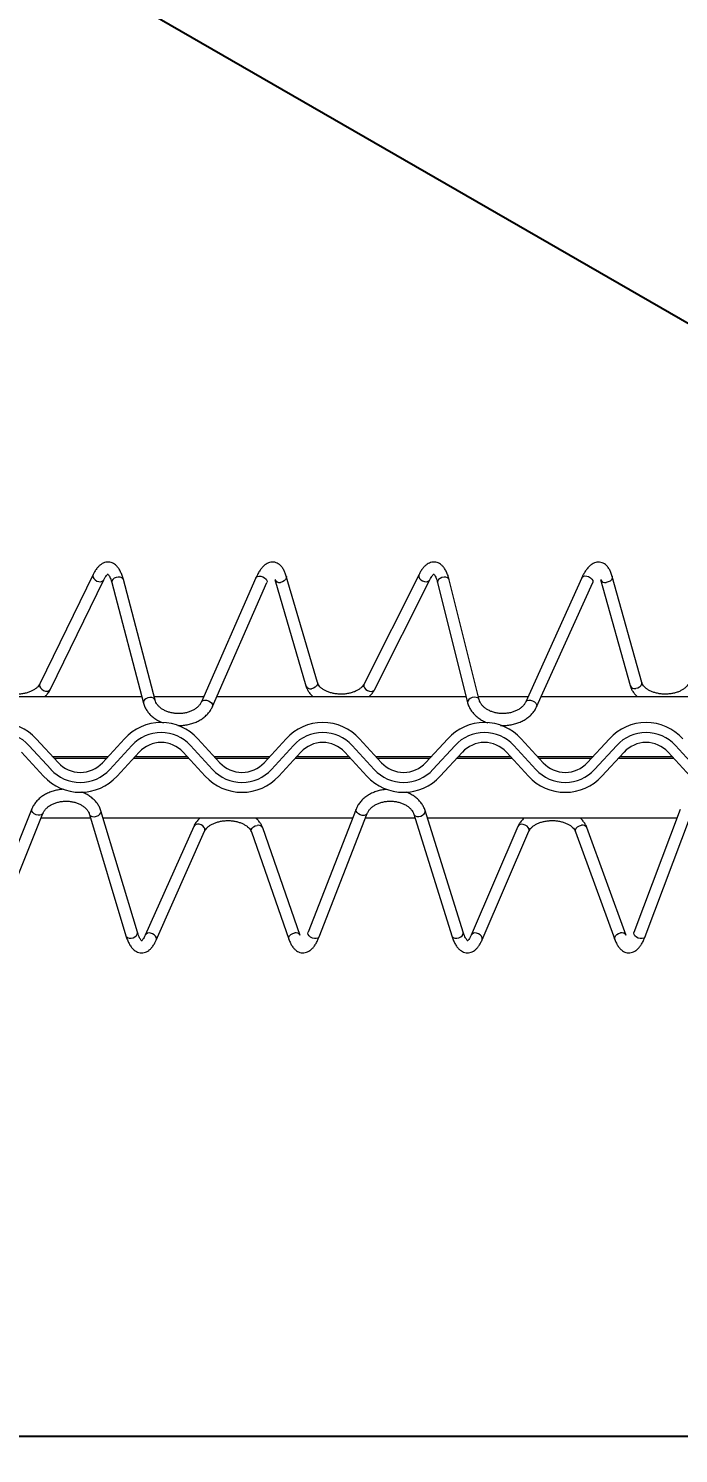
# Model space of a CAD drawing. Header units: millimetres. Extents: x 8743 to 322652, y 10189 to 229505.
# Drawn here: x 251261 to 260695, y 156994 to 177679 of the extents above; entities that cross this region are included whole.
import ezdxf

# ---------------------------------------------------------------- set-up
doc = ezdxf.new("R2010")
doc.units = ezdxf.units.MM
doc.header["$LTSCALE"] = 300
doc.header["$MEASUREMENT"] = 0
doc.header["$PDSIZE"] = -5
doc.layers.get('0').update_dxf_attribs({"color": 8, "linetype": 'CONTINUOUS'})
doc.layers.get('Defpoints').update_dxf_attribs({"color": 8, "linetype": 'CONTINUOUS'})
doc.layers.add('AZ-DIML', color=8, linetype='CONTINUOUS')
doc.layers.add('LGA CG', color=8, linetype='CONTINUOUS', lineweight=20)
doc.styles.add('HY울릉도L', font='H2WULL_0.TTF')
doc.dimstyles.new('NDIM', dxfattribs={"dimscale": 150, "dimtxt": 3, "dimasz": 1.5, "dimexe": 3, "dimexo": 2, "dimgap": 1, "dimtad": 1, "dimdec": 0, "dimdsep": 46, "dimlunit": 6, "dimtxsty": 'HY울릉도L', "dimblk1": '_RXDOT', "dimblk2": '_RXDOT', "dimsah": 1, "dimcen": 3, "dimdle": 3, "dimclrd": 256, "dimclre": 256, "dimclrt": 3, "dimadec": 0, "dimazin": 0, "dimtfac": 1, "dimtdec": 4, "dimtix": 1, "dimtmove": 2, "dimatfit": 3, "dimldrblk": '_RXDOT', "dimfxl": 1, "dimtolj": 1, "dimtzin": 0, "dimarcsym": 0})

# ---------------------------------------------------------------- blocks, each defined once
blk = doc.blocks.new('*D406')
at = {"layer": 'AZ-DIML', "lineweight": -2}
for p, q in [((205681, 166205), (205681, 157229)), ((280752, 166205), (280752, 157229)), ((207181, 157244), (279252, 157244))]:
    blk.add_line(p, q, dxfattribs=at)
at = {"layer": 'AZ-DIML'}
for points in [[(207181, 157494), (207181, 156994), (205681, 157244)], [(279252, 156994), (279252, 157494), (280752, 157244)]]:
    blk.add_solid(points, dxfattribs=at)
at = {"layer": 'Defpoints', "color": 0}
for p in [(205681, 166215), (280752, 166215), (280752, 157244)]:
    blk.add_point(p, dxfattribs=at)
at = {"layer": 'AZ-DIML', "color": 3, "insert": (243216, 158066), "char_height": 1500, "attachment_point": 5, "style": 'HY울릉도L'}
blk.add_mtext('\\A1;2590', dxfattribs=at)
blk = doc.blocks.new('_RXDOT')
at = {"color": 0, "linetype": 'ByBlock'}
blk.add_line((-1, 0), (2, 0), dxfattribs=at)
at = {"color": 0, "linetype": 'ByBlock', "const_width": 0.5}
blk.add_lwpolyline([(-0.25, 0, 1), (0.25, 0, 1)], format="xyb", close=True, dxfattribs=at)

msp = doc.modelspace()

# ---------------------------------------------------------------- linework, layer by layer
at = {"color": 7, "linetype": 'Continuous', "lineweight": 15}
for p, q in [((252199.7, 169753.6), (251425.3, 168165.2)), ((251581.3, 168089.2), (252355.7, 169677.5)), ((252470, 169635.4), (252929.2, 167887)), ((253097.1, 167931.1), (252637.9, 169679.5)), ((254562.3, 169705.3), (253772, 167905.4)), ((253931, 167835.6), (254721.3, 169635.5)), ((254836.1, 169680.3), (255287.6, 168136.8)), ((255454.2, 168185.5), (255002.7, 169729)), ((256929.6, 169755), (256131.5, 168164.4)), ((256286.7, 168086.6), (257084.7, 169677.1)), ((257199.1, 169635.2), (257635.1, 167891.6)), ((257803.6, 167933.7), (257367.5, 169677.3)), ((259292.1, 169706.7), (258478.2, 167904.3)), ((258636.4, 167832.9), (259450.4, 169635.2)), ((259565.1, 169680.3), (259993.5, 168141.1)), ((260160.8, 168187.6), (259732.3, 169726.8)), ((249286, 167980.2), (252904.7, 167980.2)), ((253084.2, 167980.2), (253804.9, 167980.2)), ((253994.5, 167980.2), (257613, 167980.2)), ((257791.9, 167980.2), (258512.4, 167980.2)), ((258702.9, 167980.2), (262321.2, 167980.2)), ((251373.3, 167370.2), (251694.1, 167021.1)), ((252333.2, 167021.1), (252654, 167370.2)), ((253719.2, 167370.2), (254040, 167021.1)), ((254679.2, 167021.1), (255000, 167370.2)), ((256065.2, 167370.2), (256386, 167021.1)), ((257025.1, 167021.1), (257345.9, 167370.2)), ((258411.1, 167370.2), (258732, 167021.1)), ((259371.1, 167021.1), (259691.9, 167370.2)), ((251481, 166825.3), (251160.2, 167174.4)), ((251587.6, 166923.2), (251266.7, 167272.3)), ((252760.5, 167272.3), (252439.7, 166923.2)), ((252867.1, 167174.4), (252546.2, 166825.3)), ((253827, 166825.3), (253506.2, 167174.4)), ((253933.5, 166923.2), (253612.7, 167272.3)), ((255106.5, 167272.3), (254785.7, 166923.2)), ((255213, 167174.4), (254892.2, 166825.3)), ((256173, 166825.3), (255852.1, 167174.4)), ((256279.5, 166923.2), (255958.7, 167272.3)), ((257452.5, 167272.3), (257131.6, 166923.2)), ((257559, 167174.4), (257238.2, 166825.3)), ((258518.9, 166825.3), (258198.1, 167174.4)), ((258625.4, 166923.2), (258304.6, 167272.3)), ((259798.4, 167272.3), (259477.6, 166923.2)), ((259904.9, 167174.4), (259584.1, 166825.3)), ((260864.9, 166825.3), (260544.1, 167174.4)), ((260971.4, 166923.2), (260650.6, 167272.3)), ((251610.3, 167112.2), (252416.9, 167112.2)), ((252390.4, 167083.3), (251636.9, 167083.3)), ((253589.9, 167083.3), (252783.3, 167083.3)), ((252809.9, 167112.2), (253563.3, 167112.2)), ((253956.3, 167112.2), (254762.9, 167112.2)), ((254736.3, 167083.3), (253982.9, 167083.3)), ((255935.9, 167083.3), (255129.3, 167083.3)), ((255155.9, 167112.2), (255909.3, 167112.2)), ((256302.2, 167112.2), (257108.9, 167112.2)), ((257082.3, 167083.3), (256328.8, 167083.3)), ((258281.8, 167083.3), (257475.2, 167083.3)), ((257501.8, 167112.2), (258255.3, 167112.2)), ((258648.2, 167112.2), (259454.8, 167112.2)), ((259428.2, 167083.3), (258674.8, 167083.3)), ((260627.8, 167083.3), (259821.2, 167083.3)), ((259847.8, 167112.2), (260601.2, 167112.2)), ((251309.9, 166351.2), (250590.5, 164559.5)), ((252841.7, 164559.6), (252312.8, 166321.6)), ((256015.3, 166348), (255319.5, 164559.4)), ((257570.8, 164559.5), (257018.5, 166325.7)), ((260720.8, 166344.6), (260048.6, 164559.3)), ((250751.6, 164494.8), (251471, 166286.5)), ((252163.5, 166215.3), (251442.4, 166215.3)), ((252146.5, 166271.7), (252675.4, 164509.7)), ((255963.7, 166215.3), (252344.7, 166215.3)), ((253659.3, 166097.9), (252955.8, 164517.1)), ((255481.3, 164496.4), (256177.1, 166285)), ((256871.2, 166215.3), (256150, 166215.3)), ((256852.8, 166273.9), (257405.1, 164507.7)), ((260672.1, 166215.3), (257053.1, 166215.3)), ((260211.1, 164498.1), (260883.3, 166283.5)), ((253114.4, 164446.5), (253817.9, 166027.3)), ((254496.1, 166017.6), (255040.6, 164458.3)), ((255204.5, 164515.5), (254659.9, 166074.9)), ((258364.7, 166094.8), (257684.8, 164516.9)), ((257844.2, 164448.2), (258524.1, 166026.1)), ((259202.4, 166019.3), (259770.4, 164456.4)), ((259933.5, 164515.7), (259365.6, 166078.6))]:
    msp.add_line(p, q, dxfattribs=at)
at = {"color": 8, "linetype": 'Continuous', "lineweight": 15}
for p, q in [((252199.7, 169753.5), (252195.9, 169742.2)), ((252195.9, 169742.2), (252196.8, 169719.3)), ((252196.8, 169719.3), (252207.5, 169696)), ((252207.5, 169696), (252226.6, 169675)), ((252226.6, 169675), (252251.9, 169659)), ((252251.9, 169659), (252280.3, 169649.7)), ((252472.1, 169661.5), (252469, 169641.1)), ((252469, 169641.1), (252470, 169635.4)), ((252485.1, 169681.4), (252472.1, 169661.5)), ((252506.4, 169698.5), (252485.1, 169681.4)), ((252533.4, 169710.6), (252506.4, 169698.5)), ((252562.9, 169716.3), (252533.4, 169710.6)), ((252591.4, 169714.9), (252562.9, 169716.3)), ((252615.3, 169706.6), (252591.4, 169714.9)), ((252631.8, 169692.3), (252615.3, 169706.6)), ((252637.9, 169679.5), (252631.8, 169692.3)), ((254562.3, 169705.3), (254566.4, 169712.3)), ((254566.4, 169712.3), (254582.5, 169725)), ((254582.5, 169725), (254605.6, 169731.2)), ((254605.6, 169731.2), (254633.2, 169730)), ((254633.2, 169730), (254661.7, 169721.6)), ((254661.7, 169721.6), (254687.9, 169707)), ((254687.9, 169707), (254708.5, 169688.1)), ((254708.5, 169688.1), (254721.1, 169667)), ((254721.1, 169667), (254724.1, 169646.3)), ((254724.1, 169646.3), (254721.3, 169635.5)), ((254945.8, 169645.9), (254916.5, 169639)), ((254971.9, 169659.9), (254945.8, 169645.9)), ((254991.7, 169679.3), (254971.9, 169659.9)), ((255002.8, 169701.7), (254991.7, 169679.3)), ((255002.7, 169729), (255003.8, 169724.5)), ((255003.8, 169724.5), (255002.8, 169701.7)), ((256929.6, 169754.9), (256925.6, 169743)), ((256925.6, 169743), (256926.5, 169720.1)), ((256926.5, 169720.1), (256937.2, 169696.7)), ((256937.2, 169696.7), (256956.3, 169675.7)), ((256956.3, 169675.7), (256981.6, 169659.5)), ((256981.6, 169659.5), (257009.9, 169650.2)), ((257201.2, 169660.7), (257198.2, 169640.3)), ((257198.2, 169640.3), (257199.1, 169635.2)), ((257214.2, 169680.5), (257201.2, 169660.7)), ((257235.4, 169697.5), (257214.2, 169680.5)), ((257262.5, 169709.4), (257235.4, 169697.5)), ((257292, 169715), (257262.5, 169709.4)), ((257320.5, 169713.5), (257292, 169715)), ((257344.5, 169705.1), (257320.5, 169713.5)), ((257361.2, 169690.7), (257344.5, 169705.1)), ((257367.5, 169677.3), (257361.2, 169690.7)), ((259292.1, 169706.7), (259296.2, 169713.4)), ((259296.2, 169713.4), (259312.2, 169726)), ((259312.2, 169726), (259335.4, 169732)), ((259335.4, 169732), (259362.8, 169730.6)), ((259362.8, 169730.6), (259391.3, 169722)), ((259391.3, 169722), (259417.4, 169707.2)), ((259417.4, 169707.2), (259437.9, 169688.1)), ((259437.9, 169688.1), (259450.4, 169666.9)), ((259450.4, 169666.9), (259453.3, 169646.2)), ((259453.3, 169646.2), (259450.4, 169635.2)), ((259675, 169644.6), (259645.6, 169637.9)), ((259701.2, 169658.4), (259675, 169644.6)), ((259721, 169677.6), (259701.2, 169658.4)), ((259732.2, 169700), (259721, 169677.6)), ((259733.3, 169722.8), (259732.2, 169700)), ((259732.3, 169726.9), (259733.3, 169722.8)), ((255454.2, 168185.5), (255455.3, 168181)), ((255455.3, 168181), (255454.3, 168158.2)), ((260161.7, 168183.6), (260160.6, 168160.8)), ((260160.8, 168187.6), (260161.7, 168183.6)), ((251425.3, 168165.2), (251421.5, 168153.8)), ((251421.5, 168153.8), (251422.4, 168131)), ((251422.4, 168131), (251433.1, 168107.7)), ((251433.1, 168107.7), (251452.2, 168086.7)), ((251452.2, 168086.7), (251477.5, 168070.7)), ((251477.5, 168070.7), (251505.9, 168061.4)), ((252992.6, 167962.1), (252965.5, 167950)), ((253022.1, 167967.8), (252992.6, 167962.1)), ((253050.5, 167966.4), (253022.1, 167967.8)), ((253074.4, 167958.1), (253050.5, 167966.4)), ((255397.3, 168102.4), (255368, 168095.5)), ((255423.4, 168116.4), (255397.3, 168102.4)), ((255443.2, 168135.8), (255423.4, 168116.4)), ((255454.3, 168158.2), (255443.2, 168135.8)), ((256131.5, 168164.4), (256127.5, 168152.4)), ((256127.5, 168152.4), (256128.5, 168129.6)), ((256128.5, 168129.6), (256139.2, 168106.2)), ((256139.2, 168106.2), (256158.3, 168085.2)), ((256158.3, 168085.2), (256183.5, 168069)), ((256183.5, 168069), (256211.9, 168059.6)), ((257698.5, 167965.8), (257671.5, 167953.8)), ((257728.1, 167971.3), (257698.5, 167965.8)), ((257756.6, 167969.8), (257728.1, 167971.3)), ((257780.6, 167961.4), (257756.6, 167969.8)), ((257797.2, 167947.1), (257780.6, 167961.4)), ((260103.4, 168105.4), (260074, 168098.8)), ((260129.6, 168119.2), (260103.4, 168105.4)), ((260149.5, 168138.4), (260129.6, 168119.2)), ((260160.6, 168160.8), (260149.5, 168138.4)), ((252931.3, 167913), (252928.2, 167892.6)), ((252928.2, 167892.6), (252929.2, 167887)), ((252944.3, 167932.9), (252931.3, 167913)), ((252965.5, 167950), (252944.3, 167932.9)), ((253091, 167943.9), (253074.4, 167958.1)), ((253097, 167931.5), (253091, 167943.9)), ((253772.2, 167905.7), (253776.1, 167912.4)), ((253776.1, 167912.4), (253792.1, 167925.1)), ((253792.1, 167925.1), (253815.3, 167931.2)), ((253815.3, 167931.2), (253842.8, 167930.1)), ((253842.8, 167930.1), (253871.4, 167921.7)), ((253871.4, 167921.7), (253897.6, 167907.1)), ((253897.6, 167907.1), (253918.2, 167888.2)), ((253918.2, 167888.2), (253930.8, 167867.1)), ((253930.8, 167867.1), (253933.8, 167846.4)), ((253933.8, 167846.4), (253930.9, 167835.5)), ((257637.3, 167917), (257634.2, 167896.6)), ((257634.2, 167896.6), (257635.1, 167891.6)), ((257650.2, 167936.9), (257637.3, 167917)), ((257671.5, 167953.8), (257650.2, 167936.9)), ((257803.5, 167934.1), (257797.2, 167947.1)), ((258478.3, 167904.7), (258482.2, 167911.1)), ((258482.2, 167911.1), (258498.2, 167923.7)), ((258498.2, 167923.7), (258521.4, 167929.6)), ((258521.4, 167929.6), (258548.9, 167928.2)), ((258548.9, 167928.2), (258577.3, 167919.6)), ((258577.3, 167919.6), (258603.4, 167904.9)), ((258603.4, 167904.9), (258623.9, 167885.7)), ((258623.9, 167885.7), (258636.4, 167864.5)), ((258636.4, 167864.5), (258639.3, 167843.8)), ((258639.3, 167843.8), (258636.4, 167832.9)), ((251307.4, 166340.9), (251309.9, 166351.2)), ((251310.7, 166320.2), (251307.4, 166340.9)), ((251323.6, 166299.4), (251310.7, 166320.2)), ((252310.9, 166293.8), (252314.2, 166314.3)), ((252314.2, 166314.3), (252312.8, 166321.6)), ((256013, 166337.9), (256015.3, 166348)), ((256016.4, 166317.2), (256013, 166337.9)), ((256029.4, 166296.5), (256016.4, 166317.2)), ((257016.7, 166297.3), (257020.1, 166317.9)), ((257020.1, 166317.9), (257018.5, 166325.7)), ((251344.5, 166280.9), (251323.6, 166299.4)), ((251371, 166267), (251344.5, 166280.9)), ((251399.8, 166259.3), (251371, 166267)), ((251427.5, 166258.8), (251399.8, 166259.3)), ((251450.7, 166265.6), (251427.5, 166258.8)), ((251466.7, 166278.7), (251450.7, 166265.6)), ((251470.8, 166286.1), (251466.7, 166278.7)), ((252146.7, 166271.3), (252152, 166260.6)), ((252152, 166260.6), (252168.2, 166246.6)), ((252168.2, 166246.6), (252191.9, 166238.6)), ((252191.9, 166238.6), (252220.1, 166237.6)), ((252220.1, 166237.6), (252249.4, 166243.8)), ((252249.4, 166243.8), (252276.4, 166256.3)), ((252276.4, 166256.3), (252297.8, 166273.7)), ((252297.8, 166273.7), (252310.9, 166293.8)), ((253765.2, 166119.3), (253736.6, 166128.3)), ((253790.6, 166103.5), (253765.2, 166119.3)), ((253809.7, 166082.8), (253790.6, 166103.5)), ((254525.2, 166089.2), (254551, 166104)), ((254551, 166104), (254580, 166111.8)), ((256050.4, 166278.1), (256029.4, 166296.5)), ((256077, 166264.4), (256050.4, 166278.1)), ((256105.9, 166257), (256077, 166264.4)), ((256133.6, 166256.7), (256105.9, 166257)), ((256156.9, 166263.7), (256133.6, 166256.7)), ((256172.8, 166277), (256156.9, 166263.7)), ((256177, 166284.6), (256172.8, 166277)), ((256853, 166273.5), (256858.1, 166263.4)), ((256858.1, 166263.4), (256874.2, 166249.4)), ((256874.2, 166249.4), (256897.8, 166241.6)), ((256897.8, 166241.6), (256925.9, 166240.7)), ((256925.9, 166240.7), (256955.2, 166247)), ((256955.2, 166247), (256982.1, 166259.6)), ((256982.1, 166259.6), (257003.5, 166277.1)), ((257003.5, 166277.1), (257016.7, 166297.3)), ((258471.3, 166117.3), (258442.7, 166126.1)), ((258496.7, 166101.6), (258471.3, 166117.3)), ((258515.8, 166080.9), (258496.7, 166101.6)), ((259231.1, 166091.5), (259256.8, 166106.5)), ((259256.8, 166106.5), (259285.8, 166114.5)), ((253820.3, 166059.7), (253809.7, 166082.8)), ((253817.9, 166027.3), (253820.9, 166036.9)), ((253820.9, 166036.9), (253820.3, 166059.7)), ((254494.4, 166023.8), (254495.1, 166046.5)), ((254496.1, 166017.6), (254494.4, 166023.8)), ((254495.1, 166046.5), (254505.8, 166069.3)), ((254505.8, 166069.3), (254525.2, 166089.2)), ((258526.3, 166057.8), (258515.8, 166080.9)), ((258524.1, 166026.1), (258526.9, 166035.1)), ((258526.9, 166035.1), (258526.3, 166057.8)), ((259200.6, 166025.8), (259201.2, 166048.6)), ((259202.4, 166019.3), (259200.6, 166025.8)), ((259201.2, 166048.6), (259211.8, 166071.4)), ((259211.8, 166071.4), (259231.1, 166091.5)), ((252675.4, 164509.7), (252680.9, 164498.7)), ((252680.9, 164498.7), (252697.1, 164484.6)), ((252697.1, 164484.6), (252720.8, 164476.6)), ((252720.8, 164476.6), (252749, 164475.6)), ((252749, 164475.6), (252778.3, 164481.8)), ((252778.3, 164481.8), (252805.3, 164494.3)), ((252805.3, 164494.3), (252826.7, 164511.7)), ((252826.7, 164511.7), (252839.8, 164531.8)), ((252839.8, 164531.8), (252843.1, 164552.3)), ((252843.1, 164552.3), (252841.7, 164559.6)), ((253061.7, 164538.5), (253033.1, 164547.5)), ((253087.1, 164522.8), (253061.7, 164538.5)), ((253106.2, 164502), (253087.1, 164522.8)), ((253116.7, 164478.9), (253106.2, 164502)), ((253114.4, 164446.6), (253117.4, 164456.1)), ((253117.4, 164456.1), (253116.7, 164478.9)), ((255038.9, 164464.4), (255039.6, 164487.2)), ((255040.6, 164458.3), (255038.9, 164464.4)), ((255039.6, 164487.2), (255050.3, 164509.9)), ((255050.3, 164509.9), (255069.7, 164529.9)), ((255069.7, 164529.9), (255095.5, 164544.7)), ((255095.5, 164544.7), (255124.6, 164552.5)), ((255317.2, 164549.3), (255319.5, 164559.4)), ((255320.6, 164528.6), (255317.2, 164549.3)), ((255333.6, 164507.9), (255320.6, 164528.6)), ((255354.6, 164489.5), (255333.6, 164507.9)), ((255381.2, 164475.8), (255354.6, 164489.5)), ((255410.1, 164468.4), (255381.2, 164475.8)), ((255437.8, 164468.1), (255410.1, 164468.4)), ((255461.1, 164475.1), (255437.8, 164468.1)), ((255477, 164488.4), (255461.1, 164475.1)), ((255481.3, 164496.4), (255477, 164488.4)), ((257405.1, 164507.7), (257410.3, 164497.2)), ((257410.3, 164497.2), (257426.5, 164483.3)), ((257426.5, 164483.3), (257450, 164475.4)), ((257450, 164475.4), (257478.2, 164474.5)), ((257478.2, 164474.5), (257507.5, 164480.8)), ((257507.5, 164480.8), (257534.4, 164493.4)), ((257534.4, 164493.4), (257555.8, 164510.9)), ((257555.8, 164510.9), (257568.9, 164531.2)), ((257568.9, 164531.2), (257572.3, 164551.7)), ((257572.3, 164551.7), (257570.8, 164559.5)), ((257791.4, 164539.3), (257762.7, 164548.1)), ((257816.8, 164523.6), (257791.4, 164539.3)), ((257835.9, 164503), (257816.8, 164523.6)), ((257846.4, 164479.9), (257835.9, 164503)), ((257844.2, 164448.2), (257847, 164457.1)), ((257847, 164457.1), (257846.4, 164479.9)), ((259768.5, 164462.9), (259769.1, 164485.6)), ((259770.4, 164456.4), (259768.5, 164462.9)), ((259769.1, 164485.6), (259779.8, 164508.4)), ((259779.8, 164508.4), (259799.1, 164528.5)), ((259799.1, 164528.5), (259824.8, 164543.5)), ((259824.8, 164543.5), (259853.7, 164551.6)), ((260046.4, 164549.4), (260048.6, 164559.3)), ((260049.9, 164528.7), (260046.4, 164549.4)), ((260063, 164508.1), (260049.9, 164528.7)), ((260084.1, 164489.9), (260063, 164508.1)), ((260110.8, 164476.4), (260084.1, 164489.9)), ((260139.8, 164469.2), (260110.8, 164476.4)), ((260167.6, 164469.2), (260139.8, 164469.2)), ((260190.8, 164476.4), (260167.6, 164469.2)), ((260206.7, 164489.8), (260190.8, 164476.4)), ((260211.1, 164498.1), (260206.7, 164489.8))]:
    msp.add_line(p, q, dxfattribs=at)
for centre, radius, start, end in [((252300.3, 169711.9), 65.3, 252.20358, 328.19184), ((254901.2, 169708.4), 71, 203.61656, 282.43186), ((257030, 169711.8), 64.8, 251.93581, 327.66578), ((259630.8, 169707.7), 71.3, 202.9311, 281.94282), ((251525.8, 168123.6), 65.3, 252.20243, 328.19472), ((255352.7, 168164.8), 70.9, 203.24667, 282.46464), ((256232, 168121.2), 64.8, 251.94268, 327.64669), ((260059.3, 168168.4), 71.2, 202.55694, 281.97838), ((253717.1, 166064.4), 66.8, 72.9902, 149.8621), ((254597.3, 166044.4), 69.6, 25.95999, 104.43498), ((258423.3, 166061.6), 67.3, 73.25856, 150.42121), ((259303.6, 166047.6), 69.3, 26.63242, 104.92933), ((253013.6, 164483.6), 66.8, 72.99262, 149.83914), ((255141.9, 164485), 69.7, 26.33062, 104.40179), ((257743.3, 164483.6), 67.3, 73.25938, 150.39566), ((259871.6, 164484.5), 69.4, 27.00177, 104.89498)]:
    msp.add_arc(centre, radius, start, end, dxfattribs=at)
at = {"color": 7, "linetype": 'Continuous', "lineweight": 15}
for centre, radius, start, end in [((250840.7, 166880.8), 723.3, 42.58222, 137.41778), ((253186.6, 166880.8), 723.3, 42.58222, 137.41778), ((255532.6, 166880.8), 723.3, 42.58222, 137.41778), ((257878.5, 166880.8), 723.3, 42.58222, 137.41778), ((260224.5, 166880.8), 723.3, 42.58222, 137.41778), ((250840.7, 166880.8), 578.7, 42.58222, 137.41778), ((253186.6, 166880.8), 578.7, 42.58222, 137.41778), ((255532.6, 166880.8), 578.7, 42.58222, 137.41778), ((257878.5, 166880.8), 578.7, 42.58222, 137.41778), ((260224.5, 166880.8), 578.7, 42.58222, 137.41778), ((253186.6, 166880.8), 434, 42.58222, 137.41778), ((255532.6, 166880.8), 434, 42.58222, 137.41778), ((257878.5, 166880.8), 434, 42.58222, 137.41778), ((260224.5, 166880.8), 434, 42.58222, 137.41778), ((252013.6, 167314.8), 434, 222.58222, 317.41778), ((254359.6, 167314.8), 434, 222.58222, 317.41778), ((256705.6, 167314.8), 434, 222.58222, 317.41778), ((259051.5, 167314.8), 434, 222.58222, 317.41778), ((252013.6, 167314.8), 723.3, 222.58222, 317.41778), ((252013.6, 167314.8), 578.7, 222.58222, 317.41778), ((254359.6, 167314.8), 723.3, 222.58222, 317.41778), ((254359.6, 167314.8), 578.7, 222.58222, 317.41778), ((256705.6, 167314.8), 723.3, 222.58222, 317.41778), ((256705.6, 167314.8), 578.7, 222.58222, 317.41778), ((259051.5, 167314.8), 723.3, 222.58222, 317.41778), ((259051.5, 167314.8), 578.7, 222.58222, 317.41778)]:
    msp.add_arc(centre, radius, start, end, dxfattribs=at)
for points, knots in [([(252637.9, 169679.5), (252635.1, 169689.9), (252626.6, 169720.8), (252609.6, 169767.9), (252585.1, 169818.6), (252557.1, 169860), (252526.2, 169891.9), (252494.2, 169914.3), (252458.6, 169929.3), (252420.4, 169935.5), (252381.8, 169932), (252345.9, 169920.2), (252312.5, 169901), (252280.6, 169874.2), (252249.9, 169838.9), (252222.8, 169798.4), (252206.8, 169767.3), (252199.7, 169753.6)], [0, 0, 0, 0, 0.0410653, 0.1217896, 0.2041202, 0.288438, 0.3566655, 0.4185244, 0.4765363, 0.5390133, 0.5985148, 0.6573858, 0.7184354, 0.7845692, 0.8577934, 0.9373236, 1, 1, 1, 1]), ([(255002.7, 169729), (254999.7, 169738.5), (254990.9, 169767.2), (254972.8, 169810.4), (254947.4, 169853.1), (254918.7, 169886.3), (254888.3, 169910.1), (254854, 169926.7), (254816.6, 169934.6), (254778.3, 169933), (254742.4, 169922.8), (254708.7, 169905.3), (254676.2, 169880.2), (254644.4, 169846.6), (254613.3, 169803.7), (254585.7, 169756.1), (254569.5, 169720.8), (254562.3, 169705.3)], [0, 0, 0, 0, 0.0414186, 0.1242511, 0.2088997, 0.2767493, 0.3380148, 0.3954025, 0.4572618, 0.5161036, 0.5743118, 0.6347835, 0.7005393, 0.7737376, 0.8535806, 0.9356225, 1, 1, 1, 1]), ([(257367.5, 169677.3), (257364.8, 169687.8), (257356.6, 169718.7), (257340.2, 169766), (257316.3, 169816.9), (257288.7, 169858.5), (257258.2, 169890.7), (257226.3, 169913.4), (257191, 169928.7), (257152.8, 169935.3), (257114.2, 169932.2), (257078.1, 169920.7), (257044.5, 169901.8), (257012.3, 169875.4), (256981.1, 169840.3), (256953.3, 169799.9), (256936.9, 169768.8), (256929.6, 169755)], [0, 0, 0, 0, 0.0410397, 0.12172478, 0.20401782, 0.28827852, 0.35632981, 0.41806878, 0.47601354, 0.53838771, 0.59784471, 0.65670712, 0.71779326, 0.78399347, 0.85727957, 0.93680776, 1, 1, 1, 1]), ([(259732.3, 169726.8), (259729.5, 169736.4), (259721.1, 169765.1), (259703.5, 169808.5), (259678.7, 169851.4), (259650.5, 169884.9), (259620.4, 169908.9), (259586.4, 169925.9), (259549.1, 169934.2), (259510.9, 169933), (259474.9, 169923.2), (259441.1, 169906.1), (259408.4, 169881.4), (259376.2, 169848.1), (259344.7, 169805.5), (259316.4, 169757.9), (259299.6, 169722.5), (259292.1, 169706.7)], [0, 0, 0, 0, 0.0413841, 0.1241873, 0.2088223, 0.2764843, 0.3375678, 0.3948001, 0.4564843, 0.5151755, 0.5732521, 0.6336264, 0.6993291, 0.7725261, 0.852382, 0.9343824, 1, 1, 1, 1]), ([(252355.7, 169677.5), (252359.1, 169684.1), (252368.5, 169702.7), (252383.6, 169726.9), (252400, 169747.3), (252407.5, 169753.6), (252411.2, 169756.7)], [0, 0, 0, 0, 0.1603859, 0.4484543, 0.7286399, 1, 1, 1, 1]), ([(252409.8, 169761.1), (252409.6, 169761.2), (252408.8, 169761.5), (252413.2, 169759.1), (252422.4, 169749), (252435, 169729.9), (252448.2, 169702.5), (252460.2, 169670.6), (252467.1, 169646), (252470, 169635.4)], [0, 0, 0, 0, 0.03383037, 0.19310488, 0.36110744, 0.52659656, 0.69529696, 0.86976347, 1, 1, 1, 1]), ([(257084.7, 169677.1), (257088.2, 169683.7), (257097.8, 169702.3), (257113.5, 169726.7), (257129.6, 169746.4), (257140.7, 169756.1), (257143.4, 169757.6), (257144.1, 169758)], [0, 0, 0, 0, 0.1440355, 0.4029004, 0.6547194, 0.8986046, 1, 1, 1, 1]), ([(257140.6, 169761), (257140.4, 169761.1), (257139.6, 169761.4), (257143.8, 169759), (257152.9, 169748.9), (257165.2, 169729.9), (257178.1, 169702.5), (257189.7, 169670.4), (257196.3, 169645.8), (257199.1, 169635.2)], [0, 0, 0, 0, 0.031079, 0.1909243, 0.359594, 0.5254859, 0.6944476, 0.8691544, 1, 1, 1, 1]), ([(251425.3, 168165.2), (251423, 168161), (251416, 168147.5), (251398.2, 168124.5), (251368.7, 168097.5), (251332, 168073.2), (251289.1, 168052.2), (251240.9, 168035.3), (251188.5, 168023.1), (251133.4, 168016.2), (251077.1, 168014.7), (251021.1, 168018.7), (250967, 168028.2), (250916.4, 168042.6), (250870.7, 168061.4), (250831.1, 168083.7), (250798.4, 168108.5), (250773.4, 168134.8), (250756.3, 168160.2), (250750.5, 168176), (250747.7, 168183.5)], [0, 0, 0, 0, 0.0283409, 0.0893405, 0.1480168, 0.2054569, 0.2626343, 0.319844, 0.3772499, 0.4348595, 0.4925988, 0.5503563, 0.6079834, 0.6653525, 0.7223784, 0.7790356, 0.8354314, 0.8918453, 0.9488717, 1, 1, 1, 1]), ([(256131.5, 168164.4), (256129.2, 168160.1), (256121.9, 168146.7), (256103.8, 168123.7), (256074, 168096.9), (256037, 168072.6), (255993.8, 168051.9), (255945.3, 168035.2), (255892.8, 168023.3), (255837.6, 168016.6), (255781.3, 168015.3), (255725.3, 168019.7), (255671.4, 168029.3), (255621, 168044), (255575.5, 168063), (255536.2, 168085.5), (255503.9, 168110.4), (255479.3, 168136.6), (255462.5, 168162.1), (255456.9, 168178), (255454.2, 168185.5)], [0, 0, 0, 0, 0.028341, 0.0891145, 0.1476788, 0.2050787, 0.2622429, 0.3194476, 0.3768557, 0.434461, 0.4921916, 0.5499373, 0.6075442, 0.6648875, 0.7218834, 0.7785121, 0.8348916, 0.8913033, 0.948375, 1, 1, 1, 1]), ([(260837.8, 168163.7), (260835.4, 168159.4), (260827.9, 168145.9), (260809.5, 168123), (260779.3, 168096.3), (260742, 168072.2), (260698.5, 168051.6), (260649.8, 168035.2), (260597.1, 168023.5), (260541.9, 168017.1), (260485.5, 168016.1), (260429.6, 168020.7), (260375.8, 168030.6), (260325.6, 168045.5), (260280.4, 168064.7), (260241.4, 168087.3), (260209.5, 168112.3), (260185.2, 168138.6), (260168.8, 168164.2), (260163.3, 168180.1), (260160.8, 168187.6)], [0, 0, 0, 0, 0.0283416, 0.0888953, 0.1473521, 0.2047113, 0.2618586, 0.3190598, 0.3764636, 0.4340667, 0.4917874, 0.5495161, 0.6070992, 0.6644131, 0.7213779, 0.7779778, 0.8343386, 0.8907504, 0.9478695, 1, 1, 1, 1]), ([(251496.1, 167980.2), (251507.6, 167990.7), (251533.6, 168014.5), (251561.3, 168051.7), (251575.7, 168078.7), (251581.3, 168089.2)], [0, 0, 0, 0, 0.3235528, 0.7367811, 1, 1, 1, 1]), ([(255287.6, 168136.8), (255290.9, 168126.7), (255299.5, 168100.4), (255321, 168060), (255351.8, 168017.3), (255378.1, 167992.4), (255390.9, 167980.2)], [0, 0, 0, 0, 0.1727977, 0.4503703, 0.7314452, 1, 1, 1, 1]), ([(256202.2, 167980.2), (256212.9, 167989.8), (256238.4, 168012.7), (256266, 168048.9), (256280.9, 168076), (256286.7, 168086.6)], [0, 0, 0, 0, 0.3055304, 0.72734453, 1, 1, 1, 1]), ([(259993.5, 168141.1), (259996.7, 168131), (260005, 168104.6), (260025.7, 168063.8), (260057.6, 168020.7), (260082.4, 167992.7), (260098, 167980.6), (260098.4, 167980.2)], [0, 0, 0, 0, 0.1686588, 0.4391107, 0.7128948, 0.9925204, 1, 1, 1, 1]), ([(252929.2, 167887), (252932.3, 167876.2), (252940.7, 167847.7), (252961.7, 167803.3), (252993.5, 167755.3), (253033.2, 167711.1), (253080, 167671.2), (253133.5, 167636.9), (253180.9, 167612.5), (253211.5, 167602.2), (253220.9, 167599)], [0, 0, 0, 0, 0.08401849, 0.22262219, 0.36210825, 0.50322469, 0.64599009, 0.7901208, 0.93520785, 1, 1, 1, 1]), ([(253772, 167905.4), (253769.5, 167900.1), (253761.5, 167883.2), (253742.1, 167855.3), (253710.7, 167823.6), (253672.3, 167795.6), (253627.9, 167772.1), (253578.7, 167753.7), (253525.7, 167740.9), (253470.4, 167734.2), (253414.3, 167733.8), (253358.9, 167739.8), (253305.8, 167751.8), (253256.3, 167769.4), (253211.8, 167792), (253173.5, 167818.7), (253141.9, 167848.6), (253117.8, 167880.6), (253103.8, 167908.4), (253098.8, 167925.3), (253097.1, 167931.1)], [0, 0, 0, 0, 0.0284417, 0.0906764, 0.1512183, 0.2104596, 0.2691187, 0.3275772, 0.3859817, 0.444391, 0.5028015, 0.5611686, 0.6194157, 0.6775025, 0.7354353, 0.7932902, 0.8512285, 0.9096344, 0.969176, 1, 1, 1, 1]), ([(253426.5, 167561.7), (253437.8, 167561.3), (253472.2, 167560.1), (253529.8, 167565.9), (253597.6, 167578.6), (253662.8, 167598.7), (253724.2, 167625.5), (253780.6, 167658.8), (253831, 167698), (253874.2, 167742.4), (253908, 167788.5), (253923.8, 167820.9), (253931, 167835.6)], [0, 0, 0, 0, 0.0522928, 0.1595032, 0.2668619, 0.3744023, 0.4821333, 0.5899763, 0.6977171, 0.8050319, 0.9115046, 1, 1, 1, 1]), ([(257635.1, 167891.6), (257638.2, 167880.8), (257646.2, 167852.2), (257666.6, 167807.6), (257697.9, 167759.4), (257737, 167714.9), (257783.3, 167674.6), (257836.4, 167639.9), (257885.6, 167614.3), (257918.3, 167603), (257930, 167599)], [0, 0, 0, 0, 0.0828193, 0.2193192, 0.3566612, 0.4955974, 0.636166, 0.7781063, 0.921025, 1, 1, 1, 1]), ([(258478.2, 167904.3), (258475.6, 167899), (258467.4, 167882.2), (258447.7, 167854.4), (258415.9, 167822.9), (258377.2, 167795.1), (258332.6, 167771.8), (258283.1, 167753.6), (258230, 167741.2), (258174.6, 167734.8), (258118.5, 167734.7), (258063.2, 167741), (258010.2, 167753.3), (257961, 167771.1), (257916.8, 167794), (257878.7, 167820.8), (257847.5, 167850.8), (257823.8, 167883), (257810.1, 167910.9), (257805.2, 167927.8), (257803.6, 167933.7)], [0, 0, 0, 0, 0.0284417, 0.0905269, 0.1509682, 0.2101548, 0.2687846, 0.3272277, 0.3856189, 0.4440158, 0.5024127, 0.5607631, 0.6189916, 0.677057, 0.7349698, 0.792811, 0.8507483, 0.9091793, 0.9687865, 1, 1, 1, 1]), ([(258113.2, 167563), (258129.5, 167562.2), (258169.1, 167560.4), (258231.8, 167565.9), (258299.7, 167578.2), (258365.1, 167597.8), (258426.8, 167624.1), (258483.7, 167656.9), (258534.6, 167695.7), (258578.3, 167739.8), (258612.8, 167785.7), (258629, 167818.1), (258636.4, 167832.9)], [0, 0, 0, 0, 0.0740542, 0.1786897, 0.2834649, 0.3884178, 0.4935547, 0.5988098, 0.703987, 0.8087766, 0.9127728, 1, 1, 1, 1]), ([(251767.8, 166635.3), (251745.5, 166633.4), (251700, 166629.5), (251633.4, 166614.7), (251568.9, 166593.3), (251508.5, 166565), (251453.2, 166530.5), (251404.3, 166490.1), (251362.8, 166444.6), (251330.9, 166398), (251316.4, 166365.7), (251309.9, 166351.2)], [0, 0, 0, 0, 0.1103603, 0.2243671, 0.3385737, 0.4529784, 0.5674588, 0.6817738, 0.7955461, 0.908323, 1, 1, 1, 1]), ([(252312.8, 166321.6), (252309.3, 166332.3), (252299.9, 166360.5), (252277.4, 166404.4), (252243.9, 166451.7), (252202.6, 166495), (252154.3, 166533.9), (252099.5, 166566.8), (252057.5, 166587.7), (252033.2, 166595.5), (252030.3, 166596.5)], [0, 0, 0, 0, 0.0876926, 0.2327864, 0.3788719, 0.5266982, 0.6762026, 0.8270465, 0.9788033, 1, 1, 1, 1]), ([(256462.9, 166634.5), (256442.8, 166632.7), (256399.8, 166628.6), (256335.6, 166613.7), (256271.3, 166591.9), (256211.2, 166563.1), (256156.4, 166528.1), (256107.9, 166487.4), (256067, 166441.6), (256035.7, 166394.8), (256021.6, 166362.4), (256015.3, 166348)], [0, 0, 0, 0, 0.1000933, 0.2155227, 0.3311583, 0.4469874, 0.5628808, 0.6785814, 0.7937037, 0.9077843, 1, 1, 1, 1]), ([(257018.5, 166325.7), (257014.9, 166336.3), (257005.1, 166364.5), (256982.1, 166408.2), (256948.1, 166455.3), (256906.2, 166498.3), (256857.5, 166536.8), (256802.2, 166569.2), (256762.1, 166589.1), (256739.9, 166596.2), (256739, 166596.5)], [0, 0, 0, 0, 0.08893492, 0.236237, 0.38456664, 0.53467042, 0.68645995, 0.83957983, 0.99359458, 1, 1, 1, 1]), ([(251471, 166286.5), (251473.3, 166291.8), (251480.7, 166308.8), (251499.1, 166336.9), (251529.4, 166369.1), (251566.9, 166397.7), (251610.4, 166421.9), (251659, 166441.1), (251711.5, 166454.8), (251766.6, 166462.4), (251822.6, 166463.7), (251878.2, 166458.7), (251931.8, 166447.5), (251981.9, 166430.7), (252027.2, 166408.8), (252066.5, 166382.6), (252099.1, 166353.2), (252124.3, 166321.4), (252139.1, 166293.9), (252144.7, 166277.3), (252146.5, 166271.7)], [0, 0, 0, 0, 0.0284384, 0.091131, 0.1519826, 0.2113889, 0.2701311, 0.3286344, 0.3870727, 0.4455073, 0.5039477, 0.5623525, 0.6206482, 0.6787864, 0.7367672, 0.7946571, 0.8525911, 0.9109225, 0.9702706, 1, 1, 1, 1]), ([(256177.1, 166285), (256179.4, 166290.3), (256186.6, 166307.4), (256204.6, 166335.5), (256234.6, 166367.9), (256271.8, 166396.7), (256315, 166421.2), (256363.4, 166440.7), (256415.7, 166454.6), (256470.7, 166462.5), (256526.7, 166464.1), (256582.4, 166459.4), (256636.1, 166448.6), (256686.4, 166432), (256731.9, 166410.3), (256771.6, 166384.3), (256804.5, 166355), (256830.1, 166323.3), (256845.2, 166295.9), (256850.9, 166279.4), (256852.8, 166273.9)], [0, 0, 0, 0, 0.0284356, 0.091283, 0.1522413, 0.2117045, 0.2704732, 0.32899, 0.3874314, 0.4458729, 0.5043191, 0.562732, 0.6210417, 0.6791968, 0.737187, 0.7950863, 0.8530189, 0.9113243, 0.9706091, 1, 1, 1, 1]), ([(253746.8, 166215.3), (253733.2, 166202.1), (253705.5, 166175.3), (253677.4, 166135), (253664.3, 166108.1), (253659.3, 166097.9)], [0, 0, 0, 0, 0.374843, 0.7621773, 1, 1, 1, 1]), ([(253817.9, 166027.3), (253819.9, 166031.6), (253826.4, 166045), (253843.2, 166068.2), (253871.7, 166095.5), (253907.4, 166120.3), (253949.4, 166141.8), (253996.9, 166159.3), (254048.7, 166172.2), (254103.5, 166179.9), (254159.8, 166182.3), (254215.9, 166179), (254270.4, 166170.4), (254321.6, 166156.6), (254368.1, 166138.4), (254408.7, 166116.6), (254442.5, 166092), (254468.6, 166066), (254486.6, 166040.7), (254493, 166025), (254496.1, 166017.6)], [0, 0, 0, 0, 0.0283369, 0.090066, 0.1491013, 0.2066655, 0.263871, 0.3210841, 0.3784818, 0.4360906, 0.4938424, 0.5516298, 0.609308, 0.6667464, 0.7238506, 0.7805835, 0.8370264, 0.8934408, 0.9503387, 1, 1, 1, 1]), ([(254659.9, 166074.9), (254656.1, 166084.8), (254646.1, 166110.8), (254622.5, 166150.4), (254593.5, 166187.6), (254570.9, 166207.7), (254562.2, 166215.3)], [0, 0, 0, 0, 0.1898584, 0.4971561, 0.8086462, 1, 1, 1, 1]), ([(258453.2, 166215.3), (258452.9, 166215), (258436.6, 166202.2), (258411.1, 166172.3), (258382.1, 166132), (258369.5, 166105), (258364.7, 166094.8)], [0, 0, 0, 0, 0.0080797, 0.3915119, 0.7698918, 1, 1, 1, 1]), ([(258524.1, 166026.1), (258526.1, 166030.4), (258532, 166042.9), (258547.4, 166065), (258573.6, 166091.6), (258608.3, 166116.9), (258649.4, 166138.9), (258696.1, 166157.1), (258747.3, 166170.8), (258801.7, 166179.3), (258857.9, 166182.5), (258914.2, 166180.1), (258969, 166172.3), (259020.8, 166159.3), (259068.1, 166141.8), (259109.7, 166120.4), (259144.6, 166096.2), (259171.9, 166070.3), (259191.7, 166044.1), (259198.9, 166027.5), (259202.4, 166019.3)], [0, 0, 0, 0, 0.028334, 0.0840167, 0.1433115, 0.2010095, 0.2582356, 0.315436, 0.3728057, 0.4303888, 0.4881289, 0.5459232, 0.6036352, 0.6611224, 0.7182857, 0.7750792, 0.8315591, 0.8879644, 0.9447329, 1, 1, 1, 1]), ([(259365.6, 166078.6), (259361.6, 166088.5), (259351.3, 166114.4), (259327.1, 166153.8), (259298.7, 166189.8), (259276.9, 166208.7), (259269.3, 166215.3)], [0, 0, 0, 0, 0.19439799, 0.50967022, 0.82929427, 1, 1, 1, 1]), ([(252675.4, 164509.7), (252678.7, 164499.4), (252688.3, 164468.8), (252706.9, 164422.2), (252733, 164372.3), (252762.3, 164331.6), (252794.1, 164300.5), (252826.8, 164278.9), (252862.8, 164264.9), (252901.2, 164259.6), (252939.7, 164264.2), (252975.2, 164277), (253007.8, 164297.1), (253038.6, 164324.7), (253067.8, 164360.7), (253093.2, 164401.6), (253107.9, 164432.9), (253114.4, 164446.5)], [0, 0, 0, 0, 0.0411151, 0.1218966, 0.2042798, 0.2887101, 0.3574674, 0.4196616, 0.4778402, 0.5405888, 0.600181, 0.6590173, 0.7198839, 0.7857286, 0.858675, 0.9381337, 1, 1, 1, 1]), ([(252906.9, 164434.4), (252907.1, 164434.3), (252907.9, 164434), (252902.7, 164437.1), (252892.6, 164447.8), (252879.2, 164467.4), (252864.8, 164495.3), (252852.1, 164526.8), (252844.7, 164550.3), (252841.7, 164559.6)], [0, 0, 0, 0, 0.0556365, 0.2125752, 0.3778869, 0.5422017, 0.7105107, 0.8846827, 1, 1, 1, 1]), ([(252955.8, 164517.1), (252952.7, 164510.4), (252944.1, 164491.8), (252929.8, 164467.4), (252915.3, 164447.9), (252905.6, 164438.8), (252903.6, 164437.5), (252903.3, 164437.3)], [0, 0, 0, 0, 0.1523447, 0.4254394, 0.6909386, 0.9480599, 1, 1, 1, 1]), ([(255040.6, 164458.3), (255044.1, 164448.9), (255054.4, 164420.6), (255074.8, 164378), (255102.4, 164336.3), (255132.9, 164304.2), (255164.6, 164281.6), (255199.8, 164266.3), (255237.9, 164259.8), (255276.3, 164263), (255312, 164274.6), (255345.2, 164293.5), (255376.6, 164319.9), (255407, 164354.8), (255436.1, 164398.9), (255461.1, 164446.7), (255475.3, 164481.6), (255481.3, 164496.4)], [0, 0, 0, 0, 0.0415089, 0.1243564, 0.2089752, 0.2775616, 0.3395149, 0.3974674, 0.459977, 0.5193437, 0.5779717, 0.6386919, 0.7044939, 0.7775422, 0.8572111, 0.9393479, 1, 1, 1, 1]), ([(257405.1, 164507.7), (257408.5, 164497.4), (257418.4, 164466.9), (257437.5, 164420.5), (257464.2, 164370.8), (257493.9, 164330.4), (257526, 164299.6), (257558.9, 164278.3), (257593.8, 164265), (257630.8, 164259.8), (257668.1, 164263.5), (257703.7, 164275.9), (257736.4, 164295.5), (257766.9, 164322.5), (257795.8, 164357.8), (257821.9, 164399.6), (257837.1, 164432.6), (257844.2, 164448.2)], [0, 0, 0, 0, 0.0411207, 0.1219012, 0.2042811, 0.2887284, 0.3576614, 0.4199585, 0.4781805, 0.5346869, 0.5943869, 0.6531667, 0.7135911, 0.7786612, 0.8506887, 0.9295451, 1, 1, 1, 1]), ([(257637.7, 164434.4), (257637.9, 164434.3), (257638.7, 164434), (257633.3, 164437.1), (257623, 164447.9), (257609.4, 164467.5), (257594.7, 164495.4), (257581.5, 164526.8), (257573.9, 164550.2), (257570.8, 164559.5)], [0, 0, 0, 0, 0.0583073, 0.2146623, 0.3793264, 0.5432451, 0.7112985, 0.8852334, 1, 1, 1, 1]), ([(257684.8, 164516.9), (257681.8, 164510.2), (257673.4, 164491.5), (257659.6, 164467.1), (257645.4, 164447.7), (257636.1, 164438.7), (257634.2, 164437.5), (257634, 164437.3)], [0, 0, 0, 0, 0.1549729, 0.4326071, 0.7024712, 0.9638067, 1, 1, 1, 1]), ([(259770.4, 164456.4), (259774, 164446.9), (259784.7, 164418.7), (259805.6, 164376.4), (259833.8, 164334.9), (259864.7, 164303.1), (259896.7, 164280.7), (259932.1, 164265.7), (259970.3, 164259.6), (260008.8, 164263.1), (260044.4, 164275.1), (260077.4, 164294.4), (260108.6, 164321.1), (260138.6, 164356.3), (260167.2, 164400.7), (260191.5, 164448.6), (260205.3, 164483.4), (260211.1, 164498.1)], [0, 0, 0, 0, 0.0415184, 0.1243453, 0.2089356, 0.2777011, 0.3398181, 0.3978952, 0.4605548, 0.5200307, 0.5787376, 0.6394865, 0.7052613, 0.778233, 0.8578288, 0.9399693, 1, 1, 1, 1])]:
    msp.add_open_spline(points, degree=3, knots=knots, dxfattribs=at)
at = {"layer": 'LGA CG', "color": 0, "lineweight": -3}
msp.add_line((278013.9, 163492.7), (248161.7, 180700.3), dxfattribs=at)

# ---------------------------------------------------------------- dimensions: what is measured, and where the dimension line sits
at = {"layer": 'AZ-DIML'}
dim = msp.add_aligned_dim(p1=(205681, 166215.3), p2=(280751.6, 166215.3), distance=-8971, text='2590', dimstyle='NDIM', override={"dimscale": 5, "dimtxt": 300, "dimasz": 300}, dxfattribs=at)
dim.commit()
dim.dimension.update_dxf_attribs({"geometry": '*D406', "text_midpoint": (243216.3, 158065.9)})

doc.saveas('drawing.dxf')
